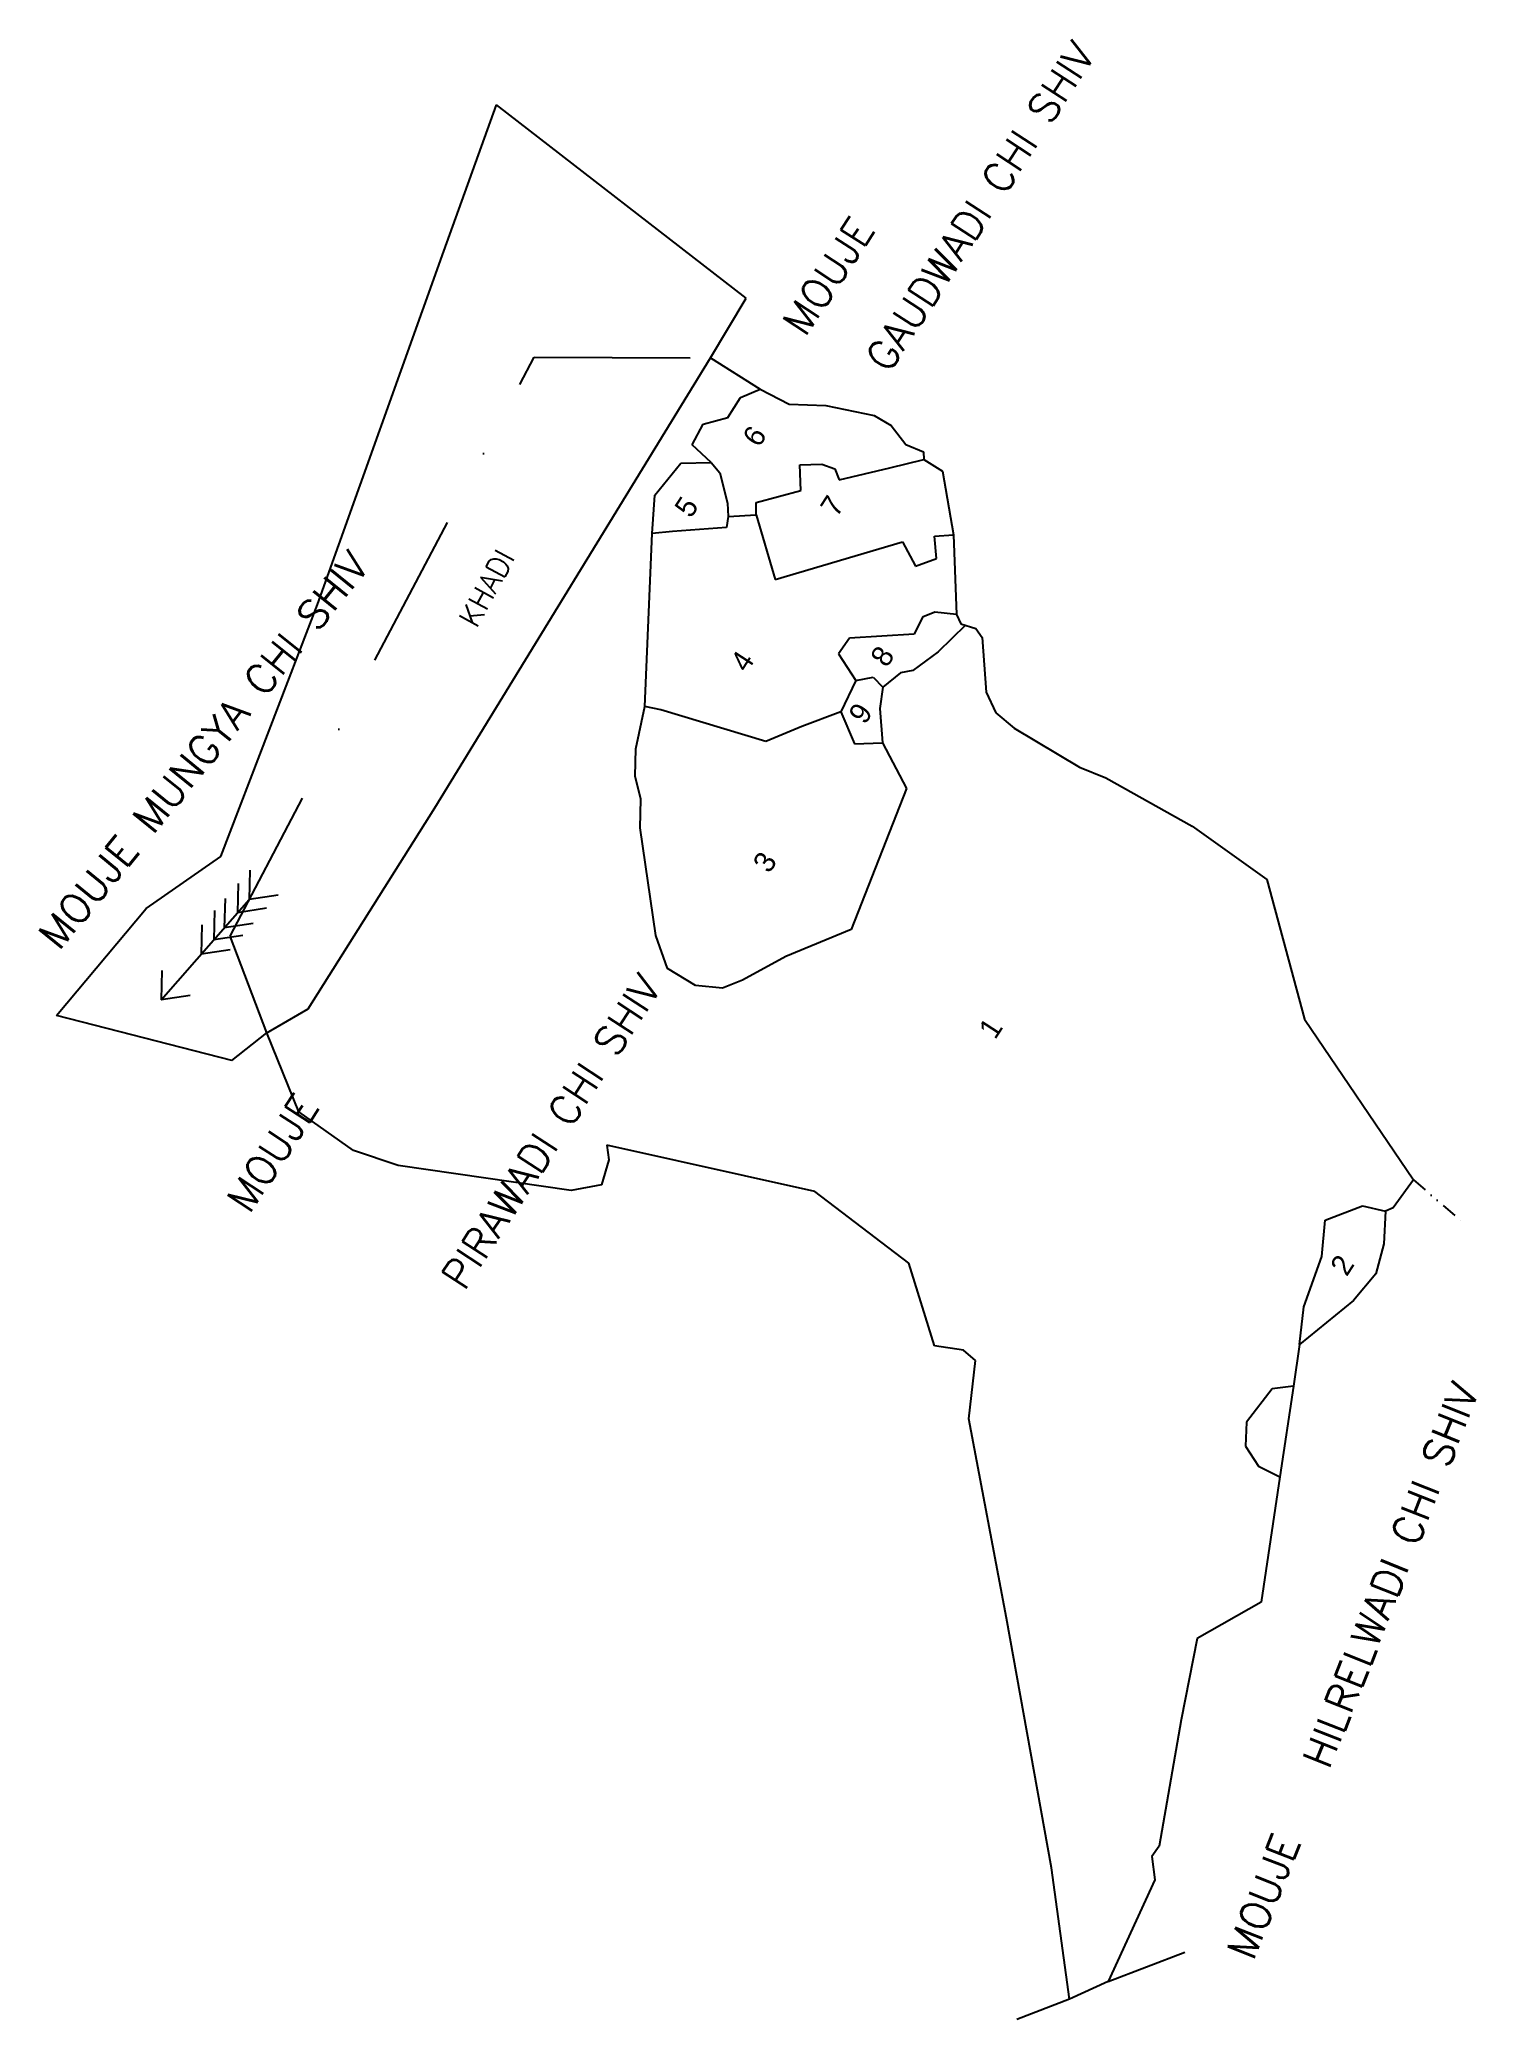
# Model space of a CAD drawing. Header units: metres. Extents: x 332721 to 333891, y 1791015 to 1792629.
import ezdxf
from ezdxf.enums import TextEntityAlignment as Align

# ---------------------------------------------------------------- set-up
doc = ezdxf.new("R2010")
doc.units = ezdxf.units.M
doc.header["$MEASUREMENT"] = 0
doc.linetypes.add('DASHDOT', pattern=[25.4, 12.7, -6.35, 0, -6.35])
doc.linetypes.add('DIVIDE', pattern=[31.75, 12.7, -6.35, 0, -6.35, 0, -6.35])
for name, color, linetype in [('OFF', 1, 'Continuous'), ('POLY_PARCEL', 6, 'Continuous'), ('POLY_WATER', 4, 'Continuous'), ('TEXT_MAPIN', 7, 'Continuous'), ('TEXT_MAPOUT', 7, 'Continuous'), ('TEXT_PARCEL', 7, 'Continuous'), ('V_BOUND_LINE', 7, 'Continuous'), ('V_BOUND_STREAM_LINE', 7, 'DASHDOT'), ('V_DIVIDE_LINE', 7, 'DIVIDE')]:
    doc.layers.add(name, color=color, linetype=linetype)
doc.styles.get("Standard").update_dxf_attribs({"font": 'simplex.shx'})
doc.styles.add('TEXT_MAP', font='', dxfattribs={"height": 0.2})
doc.styles.get('TEXT_MAP').set_extended_font_data('Kruti Dev 050')

msp = doc.modelspace()

# ---------------------------------------------------------------- linework, layer by layer
for points in [[(332892.1, 1791951.7), (332891.5, 1791927.8)], [(332819.8, 1791846), (332891.5, 1791927.8)], [(332871.8, 1791928.6), (332871.2, 1791904.7)], [(332882.6, 1791940.9), (332882, 1791917)], [(332915.1, 1791931.5), (332891.5, 1791927.8)], [(332863.2, 1791918.8), (332862.6, 1791894.9)], [(332905.6, 1791920.7), (332882, 1791917)], [(332853, 1791907.1), (332852.4, 1791883.3)], [(332886.2, 1791898.6), (332862.6, 1791894.9)], [(332894.8, 1791908.4), (332871.2, 1791904.7)], [(332876, 1791886.9), (332852.4, 1791883.3)], [(332820.3, 1791869.9), (332819.8, 1791846)], [(332843.4, 1791849.7), (332819.8, 1791846)]]:
    msp.add_lwpolyline(points)
at = {"layer": 'OFF'}
for p, q in [((333296.6, 1792418.1), (333093.2, 1792575.9)), ((332877.4, 1791796.6), (332734.5, 1791833.3))]:
    msp.add_line(p, q, dxfattribs=at)
at = {"layer": 'POLY_PARCEL'}
for p, q in [((333281.7, 1792321), (333292, 1792337.3)), ((333292, 1792337.3), (333308, 1792344.1)), ((333252.6, 1792298.5), (333261.7, 1792315.4)), ((333261.7, 1792315.4), (333281.7, 1792321)), ((333268.1, 1792284.3), (333252.6, 1792298.5)), ((333222.1, 1792257.7), (333243.3, 1792283.7)), ((333243.3, 1792283.7), (333268.1, 1792284.3)), ((333268.1, 1792284.3), (333275.1, 1792275.9)), ((333340.5, 1792282.3), (333358.4, 1792282.8)), ((333341.3, 1792261.5), (333340.5, 1792282.3)), ((333358.4, 1792282.8), (333368.9, 1792279)), ((333413.9, 1792279.8), (333441.5, 1792286.6)), ((333275.1, 1792275.9), (333281.5, 1792251.1)), ((333368.9, 1792279), (333372.4, 1792270)), ((333372.4, 1792270), (333413.9, 1792279.8)), ((333219.9, 1792226.4), (333222.1, 1792257.7)), ((333281.5, 1792251.1), (333281.9, 1792240.3)), ((333304.8, 1792251.6), (333341.3, 1792261.5)), ((333304.9, 1792241.5), (333304.8, 1792251.6)), ((333281.9, 1792240.3), (333280.5, 1792231.2)), ((333281.9, 1792240.3), (333304.9, 1792241.5)), ((333304.9, 1792241.5), (333320.2, 1792188.7)), ((333214, 1792085.2), (333219.9, 1792226.4)), ((333236.7, 1792228), (333219.9, 1792226.4)), ((333280.5, 1792231.2), (333236.7, 1792228)), ((333320.2, 1792188.7), (333424.2, 1792219.4)), ((333424.2, 1792219.4), (333434.7, 1792199.6)), ((333450.2, 1792224), (333465.7, 1792225.2)), ((333451.7, 1792205.8), (333450.2, 1792224)), ((333434.7, 1792199.6), (333451.7, 1792205.8)), ((333440.4, 1792158.2), (333433.5, 1792144.1)), ((333450.4, 1792162.1), (333440.4, 1792158.2)), ((333468.1, 1792160.2), (333450.4, 1792162.1)), ((333475.5, 1792151.5), (333453.3, 1792129.9)), ((333380.9, 1792141), (333371.9, 1792128.3)), ((333433.5, 1792144.1), (333380.9, 1792141)), ((333371.9, 1792128.3), (333386.1, 1792106.5)), ((333453.3, 1792129.9), (333432.5, 1792114.7)), ((333386.1, 1792106.5), (333373.8, 1792080.9)), ((333386.1, 1792106.5), (333400.3, 1792109.1)), ((333400.3, 1792109.1), (333408.2, 1792101)), ((333422.6, 1792112.8), (333408.2, 1792101)), ((333432.5, 1792114.7), (333422.6, 1792112.8)), ((333408.2, 1792101), (333405.5, 1792083.6)), ((333206.8, 1792050.6), (333214, 1792085.2)), ((333227, 1792082.6), (333214, 1792085.2)), ((333312.7, 1792056.6), (333227, 1792082.6)), ((333373.8, 1792080.9), (333342.1, 1792068.8)), ((333373.8, 1792080.9), (333385.1, 1792054.9)), ((333405.5, 1792083.6), (333407.9, 1792055.6)), ((333342.1, 1792068.8), (333312.7, 1792056.6)), ((333385.1, 1792054.9), (333407.9, 1792055.6)), ((333407.9, 1792055.6), (333427.4, 1792018.5)), ((333206.3, 1792028.4), (333206.8, 1792050.6)), ((333210.8, 1792009.6), (333206.3, 1792028.4)), ((333210.3, 1791986.3), (333210.8, 1792009.6)), ((333427.4, 1792018.5), (333382.3, 1791903.3)), ((333223.1, 1791898.4), (333210.3, 1791986.3)), ((333232.5, 1791871.6), (333223.1, 1791898.4)), ((333382.3, 1791903.3), (333329.1, 1791881.3)), ((333329.1, 1791881.3), (333293.7, 1791862.1)), ((333255.4, 1791857.8), (333232.5, 1791871.6)), ((333293.7, 1791862.1), (333277.4, 1791855.5)), ((333277.4, 1791855.5), (333255.4, 1791857.8)), ((333768.7, 1791666.3), (333799.2, 1791678.1)), ((333799.2, 1791678.1), (333817.9, 1791673.7)), ((333765.9, 1791636.9), (333768.7, 1791666.3)), ((333751.2, 1791595.7), (333765.9, 1791636.9)), ((333747.8, 1791565.1), (333751.2, 1791595.7)), ((333725.5, 1791529), (333704.5, 1791501.7)), ((333742.8, 1791531.1), (333725.5, 1791529)), ((333704.5, 1791501.7), (333703.8, 1791482.1)), ((333703.8, 1791482.1), (333714.4, 1791465.9)), ((333714.4, 1791465.9), (333731.6, 1791457.1))]:
    msp.add_line(p, q, dxfattribs=at)
at = {"layer": 'POLY_WATER'}
for p, q in [((333050.1, 1792456.4), (333093.2, 1792575.9)), ((332947.3, 1792168.5), (333050.1, 1792456.4)), ((333267.7, 1792369.5), (333296.6, 1792418.1)), ((333042.9, 1792002.5), (333267.7, 1792369.5)), ((332868.5, 1791962.9), (332947.3, 1792168.5)), ((332939.6, 1791838.8), (333042.9, 1792002.5)), ((332807.4, 1791920.5), (332868.5, 1791962.9)), ((332734.5, 1791833.3), (332807.4, 1791920.5)), ((332906, 1791819.1), (332939.6, 1791838.8)), ((332877.4, 1791796.6), (332906, 1791819.1))]:
    msp.add_line(p, q, dxfattribs=at)
at = {"layer": 'V_BOUND_LINE'}
for p, q in [((333267.7, 1792369.5), (333308, 1792344.1)), ((333308, 1792344.1), (333331.8, 1792331.7)), ((333331.8, 1792331.7), (333361.7, 1792330.6)), ((333361.7, 1792330.6), (333401.1, 1792322.5)), ((333401.1, 1792322.5), (333415, 1792314.4)), ((333415, 1792314.4), (333426.7, 1792298.8)), ((333426.7, 1792298.8), (333441.2, 1792292.9)), ((333441.2, 1792292.9), (333441.5, 1792286.6)), ((333441.5, 1792286.6), (333456.7, 1792277.1)), ((333456.7, 1792277.1), (333465.7, 1792225.2)), ((333465.7, 1792225.2), (333468.1, 1792160.2)), ((333468.1, 1792160.2), (333471.7, 1792152.7)), ((333471.7, 1792152.7), (333483.9, 1792148.8)), ((333483.9, 1792148.8), (333489, 1792141.4)), ((333489, 1792141.4), (333492.4, 1792096.8)), ((333492.4, 1792096.8), (333500.3, 1792080.2)), ((333500.3, 1792080.2), (333515.2, 1792067.6)), ((333515.2, 1792067.6), (333568.4, 1792035.8)), ((333568.4, 1792035.8), (333589.8, 1792027.2)), ((333589.8, 1792027.2), (333660.2, 1791987.6)), ((333660.2, 1791987.6), (333721.2, 1791944.1)), ((333721.2, 1791944.1), (333751.8, 1791830.2)), ((333751.8, 1791830.2), (333840.7, 1791699.4)), ((332932.1, 1791754.6), (332906, 1791819.1)), ((332976.6, 1791723.2), (332932.1, 1791754.6)), ((333012.9, 1791711), (332976.6, 1791723.2)), ((333184.6, 1791715.7), (333178.8, 1791695.3)), ((333352.6, 1791689.7), (333183, 1791727.5)), ((333183, 1791727.5), (333184.6, 1791715.7)), ((333154.1, 1791690.6), (333012.9, 1791711)), ((333840.7, 1791699.4), (333824.2, 1791676.5)), ((333178.8, 1791695.3), (333154.1, 1791690.6)), ((333429.2, 1791631.4), (333352.6, 1791689.7)), ((333817.9, 1791673.7), (333816.4, 1791647.1)), ((333824.2, 1791676.5), (333817.9, 1791673.7)), ((333816.4, 1791647.1), (333809.9, 1791622.7)), ((333450.3, 1791564), (333429.2, 1791631.4)), ((333809.9, 1791622.7), (333791.8, 1791601)), ((333791.8, 1791601), (333747.8, 1791565.1)), ((333473.9, 1791560.4), (333450.3, 1791564)), ((333483.7, 1791552), (333473.9, 1791560.4)), ((333747.8, 1791565.1), (333742.8, 1791531.1)), ((333478.3, 1791504.3), (333483.7, 1791552)), ((333742.8, 1791531.1), (333731.6, 1791457.1)), ((333508.9, 1791341.8), (333478.3, 1791504.3)), ((333731.6, 1791457.1), (333716.5, 1791354.9)), ((333716.5, 1791354.9), (333664.2, 1791325.3)), ((333545.7, 1791138.3), (333508.9, 1791341.8)), ((333664.2, 1791325.3), (333651.3, 1791259.1)), ((333651.3, 1791259.1), (333633.4, 1791155.9)), ((333633.4, 1791155.9), (333627.4, 1791147.5)), ((333560.2, 1791031.3), (333545.7, 1791138.3)), ((333627.4, 1791147.5), (333629.9, 1791128.6)), ((333629.9, 1791128.6), (333591.8, 1791045.7)), ((333591.8, 1791045.7), (333560.2, 1791031.3))]:
    msp.add_line(p, q, dxfattribs=at)
at = {"layer": 'V_BOUND_STREAM_LINE', "ltscale": 10}
for p, q in [((332875.9, 1791898), (333123.9, 1792370.1)), ((333123.9, 1792370.1), (333267.7, 1792369.5)), ((332906, 1791819.1), (332875.9, 1791898))]:
    msp.add_line(p, q, dxfattribs=at)
at = {"layer": 'V_DIVIDE_LINE'}
msp.add_line((333840.7, 1791699.4), (333881.3, 1791664.2), dxfattribs=at)
at = {"layer": 'V_DIVIDE_LINE', "ltscale": 10}
for p, q in [((333591.8, 1791045.7), (333654.4, 1791069.6)), ((333560.2, 1791031.3), (333517.4, 1791014.7))]:
    msp.add_line(p, q, dxfattribs=at)

# ---------------------------------------------------------------- texts
at = {"layer": 'TEXT_MAPIN'}
msp.add_text('KHADI', height=17.29, rotation=61.6306, dxfattribs=at).set_placement((333076.9, 1792148.5))
at = {"layer": 'TEXT_MAPOUT'}
for s, height, rotation, p in [('GAUDWADI CHI SHIV', 23.856, 56.9569, (333412.8, 1792356.3)), ('MOUJE', 23.86, 56.9569, (333344.8, 1792385.6)), ('MOUJE MUNGYA CHI SHIV', 23.856, 51.0171, (332736.6, 1791885.3)), ('PIRAWADI CHI SHIV', 23.856, 56.9569, (333067, 1791607.8)), ('MOUJE', 23.86, 56.9569, (332891.8, 1791670.7)), ('MOUJE   HILRELWADI CHI SHIV', 23.856, 68.393, (333710, 1791061.7))]:
    msp.add_text(s, height=height, rotation=rotation, dxfattribs=at).set_placement(p)
at = {"layer": 'TEXT_PARCEL', "style": 'TEXT_MAP'}
for s, p in [('6', (333303.4, 1792305.8)), ('5', (333248, 1792248)), ('7', (333366.8, 1792248.9)), ('4', (333293.4, 1792122.3)), ('8', (333407.6, 1792126.3)), ('9', (333389.8, 1792079.8)), ('3', (333311.8, 1791958.5)), ('1', (333495.9, 1791823)), ('2', (333782.4, 1791629.9))]:
    msp.add_text(s, height=17.2, rotation=56.9569, dxfattribs=at).set_placement(p, align=Align.MIDDLE)

doc.saveas('drawing.dxf')
